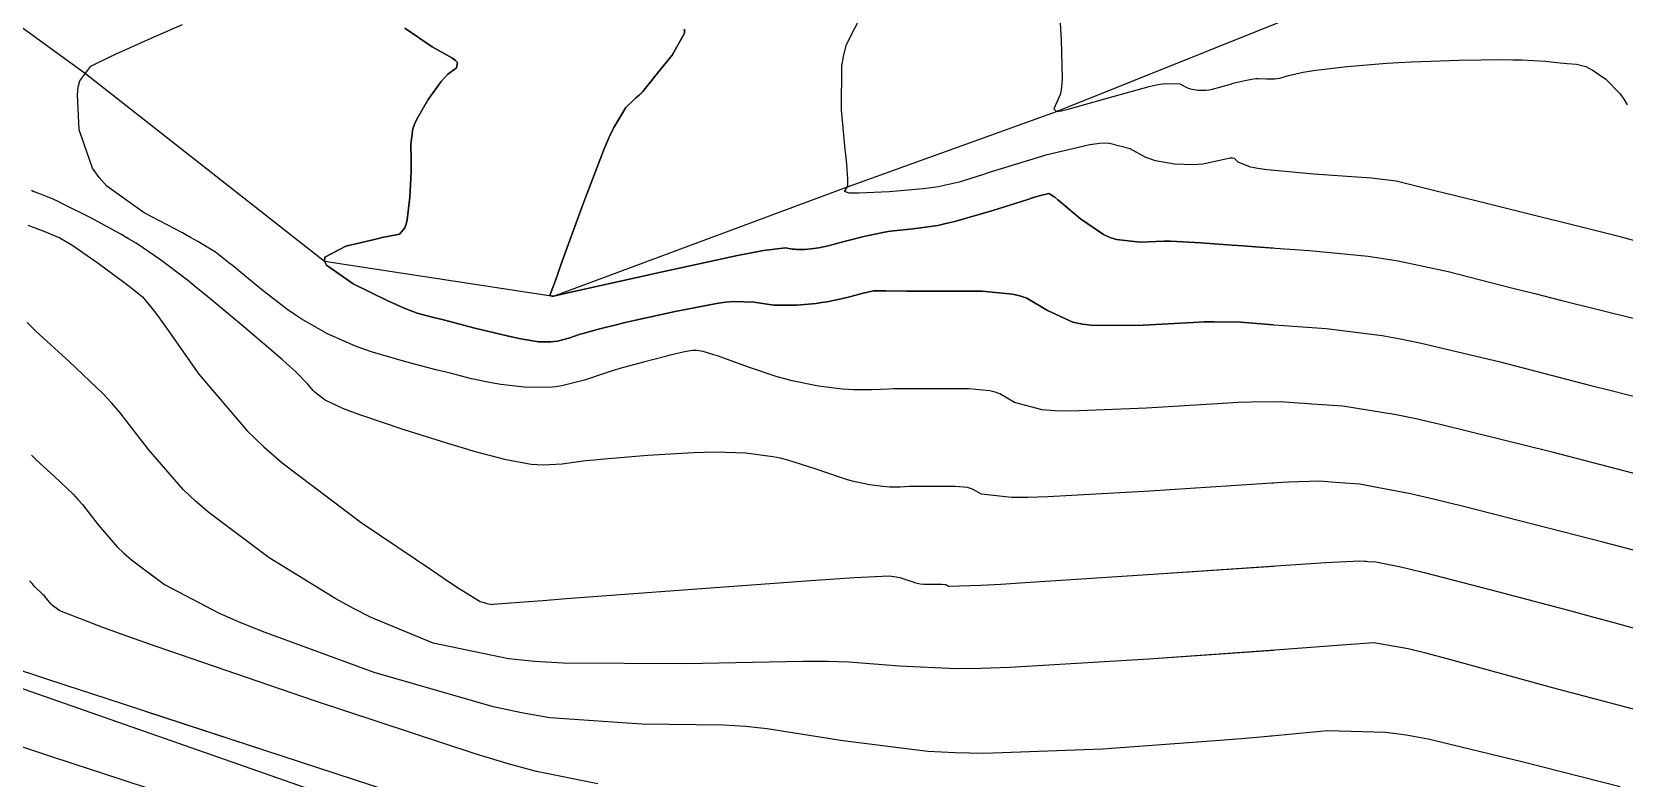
# Model space of a CAD drawing. Header units: metres. Extents: x 837475 to 838479, y 1189012 to 1191015.
# Drawn here: x 837819.8 to 837890.5, y 1190112.8 to 1190146 of the extents above; entities that cross this region are included whole.
import ezdxf

# ---------------------------------------------------------------- set-up
doc = ezdxf.new("R2010")
doc.units = ezdxf.units.M
doc.header["$LTSCALE"] = 0.3
for name, color, linetype in [('COTAS 10', 1, 'Continuous'), ('COTAS INT', 252, 'Continuous'), ('DRENAJE', 5, 'Continuous'), ('VIA2', 121, 'Continuous')]:
    doc.layers.add(name, color=color, linetype=linetype)

msp = doc.modelspace()

# ---------------------------------------------------------------- linework, layer by layer
at = {"layer": 'COTAS 10'}
for points in [[(837874.92346, 1190136.37136), (837874.136, 1190136.425), (837873.587, 1190136.464), (837873.089, 1190136.5), (837871.703, 1190136.608), (837870.642, 1190136.667), (837870.349, 1190136.672), (837870.056, 1190136.672), (837869.001, 1190136.632), (837867.954, 1190136.747), (837867.666, 1190136.846), (837867.38, 1190136.972), (837866.355, 1190137.67), (837865.52, 1190138.382), (837865.353, 1190138.517), (837865.215, 1190138.626), (837864.948, 1190138.799), (837864.515, 1190138.683), (837864.271, 1190138.61), (837863.975, 1190138.519), (837862.457, 1190138.044), (837860.781, 1190137.557), (837860.384, 1190137.46), (837860.016, 1190137.378), (837858.93, 1190137.218), (837858.049, 1190137.133), (837857.809, 1190137.099), (837857.572, 1190137.06), (837856.731, 1190136.879), (837855.985, 1190136.689), (837855.641, 1190136.601), (837855.145, 1190136.474), (837854.734, 1190136.385), (837854.622, 1190136.366), (837854.511, 1190136.35), (837854.117, 1190136.313), (837853.75, 1190136.311), (837853.655, 1190136.316), (837853.564, 1190136.325), (837853.261, 1190136.376), (837852.273, 1190136.261), (837851.749, 1190136.164), (837851.117, 1190136.039), (837847.931, 1190135.352), (837843.719, 1190134.41), (837842.95, 1190134.238), (837842.942, 1190134.236), (837842.94, 1190134.235), (837842.938, 1190134.235), (837842.931, 1190134.232), (837842.923, 1190134.23), (837842.911, 1190134.23), (837842.896, 1190134.232), (837842.89, 1190134.234), (837842.883, 1190134.236), (837842.848, 1190134.244), (837842.818, 1190134.26), (837842.813, 1190134.267), (837842.809, 1190134.274), (837842.809, 1190134.308), (837843.034, 1190134.938), (837843.172, 1190135.321), (837843.344, 1190135.794), (837844.239, 1190138.255), (837845.209, 1190140.779), (837845.428, 1190141.292), (837845.625, 1190141.724), (837846.158, 1190142.614), (837846.488, 1190142.919), (837846.557, 1190142.982), (837846.616, 1190143.036), (837846.751, 1190143.155), (837846.821, 1190143.218), (837846.84, 1190143.236), (837846.858, 1190143.255), (837846.923, 1190143.325), (837847.162, 1190143.617), (837847.29, 1190143.775), (837847.444, 1190143.966), (837848.227, 1190144.935), (837848.767, 1190145.904), (837848.769, 1190146.095)], [(837848.769, 1190146.095), (837848.767, 1190145.904), (837848.227, 1190144.935), (837847.444, 1190143.966), (837847.29, 1190143.775), (837847.162, 1190143.617), (837846.923, 1190143.325), (837846.858, 1190143.255), (837846.84, 1190143.236), (837846.821, 1190143.218), (837846.751, 1190143.155), (837846.616, 1190143.036), (837846.557, 1190142.982), (837846.488, 1190142.919), (837846.158, 1190142.614), (837845.625, 1190141.724), (837845.428, 1190141.292), (837845.209, 1190140.779), (837844.239, 1190138.255), (837843.344, 1190135.794), (837843.172, 1190135.321), (837843.034, 1190134.938), (837842.809, 1190134.308), (837842.809, 1190134.274), (837842.813, 1190134.267), (837842.818, 1190134.26), (837842.848, 1190134.244), (837842.883, 1190134.236), (837842.89, 1190134.234), (837842.896, 1190134.232), (837842.911, 1190134.23), (837842.923, 1190134.23), (837842.931, 1190134.232), (837842.938, 1190134.235), (837842.94, 1190134.235), (837842.942, 1190134.236), (837842.95, 1190134.238), (837843.719, 1190134.41), (837847.931, 1190135.352), (837851.117, 1190136.039), (837851.749, 1190136.164), (837852.273, 1190136.261), (837853.261, 1190136.376), (837853.564, 1190136.325), (837853.655, 1190136.316), (837853.75, 1190136.311), (837854.117, 1190136.313), (837854.511, 1190136.35), (837854.622, 1190136.366), (837854.734, 1190136.385), (837855.145, 1190136.474), (837855.641, 1190136.601), (837855.985, 1190136.689), (837856.731, 1190136.879), (837857.572, 1190137.06), (837857.809, 1190137.099), (837858.049, 1190137.133), (837858.93, 1190137.218), (837860.016, 1190137.378), (837860.384, 1190137.46), (837860.781, 1190137.557), (837862.457, 1190138.044), (837863.975, 1190138.519), (837864.271, 1190138.61), (837864.515, 1190138.683), (837864.948, 1190138.799), (837865.215, 1190138.626), (837865.353, 1190138.517), (837865.52, 1190138.382), (837866.355, 1190137.67), (837867.38, 1190136.972), (837867.666, 1190136.846), (837867.954, 1190136.747), (837869.001, 1190136.632), (837870.056, 1190136.672), (837870.349, 1190136.672), (837870.642, 1190136.667), (837871.703, 1190136.608), (837873.089, 1190136.5), (837873.587, 1190136.464), (837874.136, 1190136.425), (837876.529, 1190136.262), (837879.127, 1190136.008), (837879.804, 1190135.913), (837880.463, 1190135.806), (837882.687, 1190135.328), (837885.501, 1190134.608), (837886.531, 1190134.349), (837887.67, 1190134.063), (837892.687, 1190132.816)], [(837874.92346, 1190118.51297), (837869.392, 1190118.118), (837863.22, 1190117.753), (837861.929, 1190117.707), (837860.82, 1190117.686), (837858.326, 1190117.808), (837856.072, 1190117.994), (837855.116, 1190118.013), (837854.014, 1190118.017), (837848.835, 1190117.915), (837843.388, 1190117.937), (837842.118, 1190118.02), (837840.952, 1190118.136), (837837.602, 1190118.833), (837834.858, 1190119.97), (837834.074, 1190120.364), (837833.28, 1190120.793), (837830.324, 1190122.625), (837827.662, 1190124.612), (837827.053, 1190125.138), (837826.5, 1190125.653), (837824.963, 1190127.428), (837823.711, 1190129.062), (837823.338, 1190129.489), (837822.953, 1190129.905), (837821.464, 1190131.316), (837819.967, 1190132.679), (837819.576, 1190133.064)], [(837892.433, 1190115.5), (837887.382, 1190116.841), (837882.639, 1190118.139), (837881.693, 1190118.382), (837880.907, 1190118.575), (837879.392, 1190118.851), (837877.569, 1190118.706), (837876.588, 1190118.634), (837875.4, 1190118.547), (837869.392, 1190118.118), (837863.22, 1190117.753), (837861.929, 1190117.707), (837860.82, 1190117.686), (837858.326, 1190117.808), (837856.072, 1190117.994), (837855.116, 1190118.013), (837854.014, 1190118.017), (837848.835, 1190117.915), (837843.388, 1190117.937), (837842.118, 1190118.02), (837840.952, 1190118.136), (837837.602, 1190118.833), (837834.858, 1190119.97), (837834.074, 1190120.364), (837833.28, 1190120.793), (837830.324, 1190122.625), (837827.662, 1190124.612), (837827.053, 1190125.138), (837826.5, 1190125.653), (837824.963, 1190127.428), (837824.92346, 1190127.47961)]]:
    msp.add_lwpolyline(points, dxfattribs=at)
at = {"layer": 'COTAS INT'}
for points in [[(837874.92346, 1190139.81681), (837874.642, 1190139.842), (837874.24, 1190139.899), (837873.914, 1190139.958), (837873.364, 1190140.19), (837873.192, 1190140.35), (837873.104, 1190140.363), (837872.999, 1190140.362), (837872.477, 1190140.248), (837871.793, 1190140.101), (837871.586, 1190140.08), (837871.372, 1190140.066), (837870.535, 1190140.088), (837869.693, 1190140.241), (837869.476, 1190140.31), (837869.265, 1190140.392), (837868.56, 1190140.783), (837867.583, 1190141.023), (837867.201, 1190141.009), (837866.77, 1190140.96), (837864.811, 1190140.491), (837862.836, 1190139.884), (837862.396, 1190139.748), (837862.003, 1190139.626), (837860.966, 1190139.302), (837860.042, 1190139.094), (837859.719, 1190139.046), (837859.367, 1190139.001), (837857.856, 1190138.872), (837856.517, 1190138.811), (837856.274, 1190138.81), (837856.087, 1190138.815), (837855.871, 1190138.888), (837855.984, 1190139.041), (837856.004, 1190139.096), (837856.019, 1190139.157), (837856.031, 1190139.423), (837855.974, 1190140.079), (837855.945, 1190140.386), (837855.911, 1190140.748), (837855.741, 1190142.504), (837855.763, 1190144.457), (837855.85, 1190144.942), (837855.971, 1190145.402), (837856.702, 1190146.864)], [(837896.922, 1190135.07), (837890.381, 1190136.859), (837884.264, 1190138.373), (837883.071, 1190138.669), (837882.095, 1190138.911), (837880.381, 1190139.338), (837879.638, 1190139.434), (837879.275, 1190139.467), (837878.844, 1190139.503), (837876.72, 1190139.656), (837874.642, 1190139.842), (837874.24, 1190139.899), (837873.914, 1190139.958), (837873.364, 1190140.19), (837873.192, 1190140.35), (837873.104, 1190140.363), (837872.999, 1190140.362), (837872.477, 1190140.248), (837871.793, 1190140.101), (837871.586, 1190140.08), (837871.372, 1190140.066), (837870.535, 1190140.088), (837869.693, 1190140.241), (837869.476, 1190140.31), (837869.265, 1190140.392), (837868.56, 1190140.783), (837867.583, 1190141.023), (837867.201, 1190141.009), (837866.77, 1190140.96), (837864.811, 1190140.491), (837862.836, 1190139.884), (837862.396, 1190139.748), (837862.003, 1190139.626), (837860.966, 1190139.302), (837860.042, 1190139.094), (837859.719, 1190139.046), (837859.367, 1190139.001), (837857.856, 1190138.872), (837856.517, 1190138.811), (837856.274, 1190138.81), (837856.087, 1190138.815), (837855.871, 1190138.888), (837855.984, 1190139.041), (837856.004, 1190139.096), (837856.019, 1190139.157), (837856.031, 1190139.423), (837855.974, 1190140.079), (837855.945, 1190140.386), (837855.911, 1190140.748), (837855.741, 1190142.504), (837855.763, 1190144.457), (837855.85, 1190144.942), (837855.971, 1190145.402), (837856.702, 1190146.864)], [(837865.391, 1190147.311), (837865.506, 1190145.615), (837865.541, 1190143.878), (837865.513, 1190143.519), (837865.469, 1190143.213), (837865.176, 1190142.55), (837865.297, 1190142.429), (837865.514, 1190142.466), (837865.811, 1190142.533), (837867.546, 1190143.026), (837869.412, 1190143.545), (837869.791, 1190143.627), (837870.11, 1190143.683), (837870.768, 1190143.666), (837871.054, 1190143.506), (837871.14, 1190143.473), (837871.228, 1190143.445), (837871.571, 1190143.383), (837871.946, 1190143.385), (837872.055, 1190143.398), (837872.167, 1190143.415), (837872.59, 1190143.521), (837873.02, 1190143.651), (837873.136, 1190143.684), (837873.251, 1190143.715), (837873.655, 1190143.816), (837874.044, 1190143.883), (837874.15, 1190143.892), (837874.254, 1190143.897), (837874.623, 1190143.884), (837874.92346, 1190143.88238)], [(837865.391, 1190147.311), (837865.506, 1190145.615), (837865.541, 1190143.878), (837865.513, 1190143.519), (837865.469, 1190143.213), (837865.176, 1190142.55), (837865.297, 1190142.429), (837865.514, 1190142.466), (837865.811, 1190142.533), (837867.546, 1190143.026), (837869.412, 1190143.545), (837869.791, 1190143.627), (837870.11, 1190143.683), (837870.768, 1190143.666), (837871.054, 1190143.506), (837871.14, 1190143.473), (837871.228, 1190143.445), (837871.571, 1190143.383), (837871.946, 1190143.385), (837872.055, 1190143.398), (837872.167, 1190143.415), (837872.59, 1190143.521), (837873.02, 1190143.651), (837873.136, 1190143.684), (837873.251, 1190143.715), (837873.655, 1190143.816), (837874.044, 1190143.883), (837874.15, 1190143.892), (837874.254, 1190143.897), (837874.623, 1190143.884), (837874.993, 1190143.882), (837875.098, 1190143.895), (837875.204, 1190143.914), (837875.599, 1190144.031), (837876.244, 1190144.186), (837876.508, 1190144.23), (837876.81, 1190144.274), (837878.207, 1190144.433), (837879.965, 1190144.573), (837880.494, 1190144.604), (837881.041, 1190144.632), (837883.168, 1190144.709), (837885.122, 1190144.736), (837885.559, 1190144.733), (837885.952, 1190144.726), (837886.997, 1190144.664), (837887.668, 1190144.589), (837887.825, 1190144.574), (837887.97, 1190144.561), (837888.391, 1190144.535), (837888.797, 1190144.428), (837888.933, 1190144.364), (837889.079, 1190144.285), (837889.692, 1190143.874), (837890.328, 1190143.219), (837890.488, 1190142.985), (837890.642, 1190142.728)], [(837874.92346, 1190129.54513), (837873.947, 1190129.536), (837873.354, 1190129.51), (837872.658, 1190129.474), (837869.287, 1190129.262), (837865.927, 1190129.133), (837865.239, 1190129.15), (837864.656, 1190129.189), (837863.423, 1190129.518), (837862.778, 1190129.9), (837862.565, 1190129.973), (837862.338, 1190130.031), (837861.392, 1190130.121), (837860.399, 1190130.119), (837860.14, 1190130.119), (837859.89, 1190130.12), (837859.045, 1190130.126), (837858.262, 1190130.124), (837858.051, 1190130.119), (837857.841, 1190130.113), (837857.1, 1190130.076), (837856.292, 1190130.072), (837856.041, 1190130.087), (837855.777, 1190130.108), (837854.721, 1190130.239), (837853.554, 1190130.475), (837853.219, 1190130.561), (837852.88, 1190130.657), (837851.613, 1190131.081), (837850.514, 1190131.483), (837850.28, 1190131.566), (837850.077, 1190131.636), (837849.599, 1190131.785), (837849.303, 1190131.824), (837849.215, 1190131.824), (837849.124, 1190131.82), (837848.772, 1190131.767), (837848.266, 1190131.646), (837848.079, 1190131.6), (837847.87, 1190131.547), (837846.944, 1190131.31), (837845.897, 1190131.02), (837845.613, 1190130.935), (837845.331, 1190130.847), (837844.333, 1190130.512), (837843.325, 1190130.25), (837843.036, 1190130.209), (837842.744, 1190130.182), (837841.655, 1190130.197), (837840.617, 1190130.318), (837840.356, 1190130.357), (837840.108, 1190130.398), (837839.309, 1190130.568), (837838.424, 1190130.795), (837838.121, 1190130.873), (837837.793, 1190130.957), (837836.401, 1190131.313), (837834.919, 1190131.748), (837834.535, 1190131.882), (837834.163, 1190132.021), (837832.912, 1190132.57), (837831.747, 1190133.227), (837831.428, 1190133.434), (837831.11, 1190133.652), (837829.977, 1190134.53), (837828.981, 1190135.362), (837828.75, 1190135.55), (837828.538, 1190135.721), (837827.934, 1190136.186), (837827.157, 1190136.665), (837826.837, 1190136.844), (837826.471, 1190137.044), (837824.769, 1190137.932), (837823.109, 1190139.117), (837822.77, 1190139.504), (837822.484, 1190139.915), (837821.884, 1190141.612), (837821.806, 1190143.178), (837821.848, 1190143.507), (837821.918, 1190143.791), (837822.403, 1190144.439), (837823.218, 1190144.845), (837823.496, 1190144.976), (837823.798, 1190145.116), (837825.078, 1190145.686), (837826.479, 1190146.292)], [(837892.313, 1190126.002), (837887.301, 1190127.307), (837882.397, 1190128.53), (837881.326, 1190128.772), (837880.381, 1190128.973), (837878.005, 1190129.349), (837876.628, 1190129.443), (837876.313, 1190129.465), (837876.027, 1190129.486), (837875.23, 1190129.548), (837873.947, 1190129.536), (837873.354, 1190129.51), (837872.658, 1190129.474), (837869.287, 1190129.262), (837865.927, 1190129.133), (837865.239, 1190129.15), (837864.656, 1190129.189), (837863.423, 1190129.518), (837862.778, 1190129.9), (837862.565, 1190129.973), (837862.338, 1190130.031), (837861.392, 1190130.121), (837860.399, 1190130.119), (837860.14, 1190130.119), (837859.89, 1190130.12), (837859.045, 1190130.126), (837858.262, 1190130.124), (837858.051, 1190130.119), (837857.841, 1190130.113), (837857.1, 1190130.076), (837856.292, 1190130.072), (837856.041, 1190130.087), (837855.777, 1190130.108), (837854.721, 1190130.239), (837853.554, 1190130.475), (837853.219, 1190130.561), (837852.88, 1190130.657), (837851.613, 1190131.081), (837850.514, 1190131.483), (837850.28, 1190131.566), (837850.077, 1190131.636), (837849.599, 1190131.785), (837849.303, 1190131.824), (837849.215, 1190131.824), (837849.124, 1190131.82), (837848.772, 1190131.767), (837848.266, 1190131.646), (837848.079, 1190131.6), (837847.87, 1190131.547), (837846.944, 1190131.31), (837845.897, 1190131.02), (837845.613, 1190130.935), (837845.331, 1190130.847), (837844.333, 1190130.512), (837843.325, 1190130.25), (837843.036, 1190130.209), (837842.744, 1190130.182), (837841.655, 1190130.197), (837840.617, 1190130.318), (837840.356, 1190130.357), (837840.108, 1190130.398), (837839.309, 1190130.568), (837838.424, 1190130.795), (837838.121, 1190130.873), (837837.793, 1190130.957), (837836.401, 1190131.313), (837834.919, 1190131.748), (837834.535, 1190131.882), (837834.163, 1190132.021), (837832.912, 1190132.57), (837831.747, 1190133.227), (837831.428, 1190133.434), (837831.11, 1190133.652), (837829.977, 1190134.53), (837828.981, 1190135.362), (837828.75, 1190135.55), (837828.538, 1190135.721), (837827.934, 1190136.186), (837827.157, 1190136.665), (837826.837, 1190136.844), (837826.471, 1190137.044), (837824.769, 1190137.932), (837823.109, 1190139.117), (837822.77, 1190139.504), (837822.484, 1190139.915), (837821.884, 1190141.612), (837821.806, 1190143.178), (837821.848, 1190143.507), (837821.918, 1190143.791), (837822.403, 1190144.439), (837823.218, 1190144.845), (837823.496, 1190144.976), (837823.798, 1190145.116), (837825.078, 1190145.686), (837826.479, 1190146.292)], [(837874.92346, 1190132.96596), (837874.558, 1190132.993), (837873.466, 1190133.078), (837872.295, 1190133.102), (837871.852, 1190133.091), (837871.357, 1190133.073), (837869.144, 1190132.947), (837866.941, 1190132.94), (837866.453, 1190132.998), (837866.018, 1190133.081), (837864.889, 1190133.594), (837863.968, 1190134.14), (837863.664, 1190134.244), (837863.339, 1190134.327), (837861.989, 1190134.455), (837860.569, 1190134.453), (837860.201, 1190134.453), (837859.842, 1190134.454), (837858.636, 1190134.463), (837857.718, 1190134.472), (837857.541, 1190134.474), (837857.397, 1190134.475), (837857.157, 1190134.477), (837856.965, 1190134.431), (837856.852, 1190134.402), (837856.712, 1190134.367), (837855.989, 1190134.183), (837855.102, 1190133.99), (837854.859, 1190133.95), (837854.617, 1190133.915), (837853.753, 1190133.835), (837852.942, 1190133.83), (837852.734, 1190133.842), (837852.533, 1190133.86), (837851.866, 1190133.974), (837850.949, 1190134.003), (837850.591, 1190133.967), (837850.187, 1190133.913), (837848.351, 1190133.559), (837846.532, 1190133.149), (837846.139, 1190133.059), (837845.794, 1190132.979), (837844.947, 1190132.774), (837844.42, 1190132.628), (837844.277, 1190132.585), (837844.135, 1190132.541), (837843.632, 1190132.372), (837843.124, 1190132.24), (837842.979, 1190132.22), (837842.831, 1190132.206), (837842.283, 1190132.214), (837841.508, 1190132.339), (837841.219, 1190132.399), (837840.897, 1190132.471), (837839.462, 1190132.822), (837838.067, 1190133.18), (837837.511, 1190133.323), (837836.9, 1190133.48), (837836.246, 1190133.736), (837835.961, 1190133.864), (837835.631, 1190134.018), (837834.061, 1190134.783), (837832.875, 1190135.605), (837832.787, 1190135.794), (837832.802, 1190135.967), (837833.723, 1190136.456), (837835.063, 1190136.77), (837835.342, 1190136.833), (837835.582, 1190136.886), (837836.115, 1190136.991), (837836.351, 1190137.266), (837836.403, 1190137.425), (837836.449, 1190137.622), (837836.568, 1190138.633), (837836.625, 1190139.754), (837836.633, 1190140.019), (837836.636, 1190140.265), (837836.619, 1190140.99), (837836.71, 1190141.657), (837836.783, 1190141.867), (837836.876, 1190142.088), (837837.383, 1190142.973), (837837.967, 1190143.77), (837838.108, 1190143.934), (837838.241, 1190144.074), (837838.649, 1190144.376), (837838.696, 1190144.605), (837838.602, 1190144.698), (837838.462, 1190144.805), (837837.568, 1190145.299), (837836.355, 1190146.13)], [(837836.355, 1190146.13), (837837.568, 1190145.299), (837838.462, 1190144.805), (837838.602, 1190144.698), (837838.696, 1190144.605), (837838.649, 1190144.376), (837838.241, 1190144.074), (837838.108, 1190143.934), (837837.967, 1190143.77), (837837.383, 1190142.973), (837836.876, 1190142.088), (837836.783, 1190141.867), (837836.71, 1190141.657), (837836.619, 1190140.99), (837836.636, 1190140.265), (837836.633, 1190140.019), (837836.625, 1190139.754), (837836.568, 1190138.633), (837836.449, 1190137.622), (837836.403, 1190137.425), (837836.351, 1190137.266), (837836.115, 1190136.991), (837835.582, 1190136.886), (837835.342, 1190136.833), (837835.063, 1190136.77), (837833.723, 1190136.456), (837832.802, 1190135.967), (837832.787, 1190135.794), (837832.875, 1190135.605), (837834.061, 1190134.783), (837835.631, 1190134.018), (837835.961, 1190133.864), (837836.246, 1190133.736), (837836.9, 1190133.48), (837837.511, 1190133.323), (837838.067, 1190133.18), (837839.462, 1190132.822), (837840.897, 1190132.471), (837841.219, 1190132.399), (837841.508, 1190132.339), (837842.283, 1190132.214), (837842.831, 1190132.206), (837842.979, 1190132.22), (837843.124, 1190132.24), (837843.632, 1190132.372), (837844.135, 1190132.541), (837844.277, 1190132.585), (837844.42, 1190132.628), (837844.947, 1190132.774), (837845.794, 1190132.979), (837846.139, 1190133.059), (837846.532, 1190133.149), (837848.351, 1190133.559), (837850.187, 1190133.913), (837850.591, 1190133.967), (837850.949, 1190134.003), (837851.866, 1190133.974), (837852.533, 1190133.86), (837852.734, 1190133.842), (837852.942, 1190133.83), (837853.753, 1190133.835), (837854.617, 1190133.915), (837854.859, 1190133.95), (837855.102, 1190133.99), (837855.989, 1190134.183), (837856.712, 1190134.367), (837856.852, 1190134.402), (837856.965, 1190134.431), (837857.157, 1190134.477), (837857.397, 1190134.475), (837857.541, 1190134.474), (837857.718, 1190134.472), (837858.636, 1190134.463), (837859.842, 1190134.454), (837860.201, 1190134.453), (837860.569, 1190134.453), (837861.989, 1190134.455), (837863.339, 1190134.327), (837863.664, 1190134.244), (837863.968, 1190134.14), (837864.889, 1190133.594), (837866.018, 1190133.081), (837866.453, 1190132.998), (837866.941, 1190132.94), (837869.144, 1190132.947), (837871.357, 1190133.073), (837871.852, 1190133.091), (837872.295, 1190133.102), (837873.466, 1190133.078), (837874.558, 1190132.993), (837874.95, 1190132.964), (837875.382, 1190132.934), (837877.267, 1190132.805), (837879.754, 1190132.491), (837880.565, 1190132.342), (837881.43, 1190132.168), (837884.994, 1190131.318), (837888.907, 1190130.305), (837889.991, 1190130.028), (837891.076, 1190129.753)], [(837895.719, 1190121.699), (837889.608, 1190123.297), (837883.364, 1190124.892), (837882.088, 1190125.202), (837881.008, 1190125.455), (837878.742, 1190125.893), (837877.875, 1190125.952), (837877.676, 1190125.966), (837877.496, 1190125.979), (837876.993, 1190126.019), (837875.599, 1190125.971), (837874.857, 1190125.929), (837873.959, 1190125.875), (837869.43, 1190125.577), (837864.914, 1190125.326), (837864.025, 1190125.302), (837863.294, 1190125.297), (837861.957, 1190125.442), (837861.588, 1190125.66), (837861.467, 1190125.702), (837861.337, 1190125.735), (837860.796, 1190125.786), (837860.228, 1190125.785), (837860.08, 1190125.786), (837859.937, 1190125.786), (837859.454, 1190125.789), (837859.007, 1190125.788), (837858.885, 1190125.785), (837858.765, 1190125.782), (837858.342, 1190125.761), (837857.88, 1190125.759), (837857.736, 1190125.767), (837857.585, 1190125.779), (837856.982, 1190125.854), (837856.218, 1190126.025), (837855.966, 1190126.097), (837855.697, 1190126.18), (837854.577, 1190126.569), (837853.354, 1190126.955), (837853.02, 1190127.037), (837852.687, 1190127.107), (837851.499, 1190127.266), (837850.115, 1190127.303), (837849.658, 1190127.296), (837849.17, 1190127.281), (837847.141, 1190127.164), (837845.196, 1190127.004), (837844.76, 1190126.962), (837844.37, 1190126.92), (837843.331, 1190126.78), (837842.497, 1190126.727), (837842.234, 1190126.741), (837841.959, 1190126.768), (837840.852, 1190126.969), (837839.431, 1190127.346), (837838.957, 1190127.483), (837838.449, 1190127.634), (837836.325, 1190128.301), (837834.356, 1190128.967), (837833.945, 1190129.117), (837833.592, 1190129.254), (837832.805, 1190129.625), (837832.441, 1190129.9), (837832.355, 1190129.976), (837832.277, 1190130.052), (837832.047, 1190130.325), (837831.511, 1190130.869), (837831.239, 1190131.116), (837830.914, 1190131.406), (837829.293, 1190132.799), (837827.513, 1190134.281), (837827.087, 1190134.626), (837826.691, 1190134.943), (837825.5, 1190135.854), (837824.412, 1190136.583), (837824.079, 1190136.786), (837823.733, 1190136.989), (837822.371, 1190137.726), (837821.147, 1190138.336), (837820.887, 1190138.46), (837820.662, 1190138.564), (837820.137, 1190138.773), (837819.844, 1190138.882), (837819.766, 1190138.923)], [(837874.92346, 1190125.93276), (837874.857, 1190125.929), (837873.959, 1190125.875), (837869.43, 1190125.577), (837864.914, 1190125.326), (837864.025, 1190125.302), (837863.294, 1190125.297), (837861.957, 1190125.442), (837861.588, 1190125.66), (837861.467, 1190125.702), (837861.337, 1190125.735), (837860.796, 1190125.786), (837860.228, 1190125.785), (837860.08, 1190125.786), (837859.937, 1190125.786), (837859.454, 1190125.789), (837859.007, 1190125.788), (837858.885, 1190125.785), (837858.765, 1190125.782), (837858.342, 1190125.761), (837857.88, 1190125.759), (837857.736, 1190125.767), (837857.585, 1190125.779), (837856.982, 1190125.854), (837856.218, 1190126.025), (837855.966, 1190126.097), (837855.697, 1190126.18), (837854.577, 1190126.569), (837853.354, 1190126.955), (837853.02, 1190127.037), (837852.687, 1190127.107), (837851.499, 1190127.266), (837850.115, 1190127.303), (837849.658, 1190127.296), (837849.17, 1190127.281), (837847.141, 1190127.164), (837845.196, 1190127.004), (837844.76, 1190126.962), (837844.37, 1190126.92), (837843.331, 1190126.78), (837842.497, 1190126.727), (837842.234, 1190126.741), (837841.959, 1190126.768), (837840.852, 1190126.969), (837839.431, 1190127.346), (837838.957, 1190127.483), (837838.449, 1190127.634), (837836.325, 1190128.301), (837834.356, 1190128.967), (837833.945, 1190129.117), (837833.592, 1190129.254), (837832.805, 1190129.625), (837832.441, 1190129.9), (837832.355, 1190129.976), (837832.277, 1190130.052), (837832.047, 1190130.325), (837831.511, 1190130.869), (837831.239, 1190131.116), (837830.914, 1190131.406), (837829.293, 1190132.799), (837827.513, 1190134.281), (837827.087, 1190134.626), (837826.691, 1190134.943), (837825.5, 1190135.854), (837824.412, 1190136.583), (837824.079, 1190136.786), (837823.733, 1190136.989), (837822.371, 1190137.726), (837821.147, 1190138.336), (837820.887, 1190138.46), (837820.662, 1190138.564)], [(837819.609, 1190137.389), (837820.25, 1190137.146), (837821.022, 1190136.819), (837821.281, 1190136.675), (837821.559, 1190136.507), (837822.725, 1190135.705), (837823.815, 1190134.895), (837824.044, 1190134.722), (837824.243, 1190134.571), (837824.699, 1190134.21), (837825.236, 1190133.551), (837825.485, 1190133.213), (837825.778, 1190132.806), (837827.198, 1190130.774), (837829.341, 1190128.258), (837830.089, 1190127.548), (837830.905, 1190126.831), (837834.411, 1190124.19), (837837.622, 1190122.021), (837838.251, 1190121.602), (837838.768, 1190121.261), (837839.697, 1190120.685), (837839.872, 1190120.63), (837839.914, 1190120.618), (837839.953, 1190120.607), (837840.07, 1190120.575), (837840.162, 1190120.559), (837840.206, 1190120.555), (837840.275, 1190120.56), (837841.638, 1190120.667), (837842.476, 1190120.73), (837843.513, 1190120.808), (837848.922, 1190121.213), (837854.376, 1190121.611), (837855.442, 1190121.685), (837856.316, 1190121.743), (837857.867, 1190121.823), (837858.165, 1190121.783), (837858.248, 1190121.766), (837858.332, 1190121.745), (837858.639, 1190121.648), (837858.92, 1190121.551), (837858.988, 1190121.53), (837859.051, 1190121.512), (837859.243, 1190121.469), (837859.394, 1190121.45), (837859.432, 1190121.447), (837859.468, 1190121.445), (837859.584, 1190121.446), (837859.69, 1190121.451), (837859.72, 1190121.452), (837859.751, 1190121.452), (837859.863, 1190121.453), (837859.984, 1190121.452), (837860.2, 1190121.452), (837860.335, 1190121.439), (837860.368, 1190121.431), (837860.399, 1190121.42), (837860.491, 1190121.366), (837861.931, 1190121.405), (837862.812, 1190121.453), (837863.901, 1190121.519), (837869.573, 1190121.892), (837874.92346, 1190122.25328)], [(837824.92346, 1190133.93455), (837825.236, 1190133.551), (837825.485, 1190133.213), (837825.778, 1190132.806), (837827.198, 1190130.774), (837829.341, 1190128.258), (837830.089, 1190127.548), (837830.905, 1190126.831), (837834.411, 1190124.19), (837837.622, 1190122.021), (837838.251, 1190121.602), (837838.768, 1190121.261), (837839.697, 1190120.685), (837839.872, 1190120.63), (837839.914, 1190120.618), (837839.953, 1190120.607), (837840.07, 1190120.575), (837840.162, 1190120.559), (837840.206, 1190120.555), (837840.275, 1190120.56), (837841.638, 1190120.667), (837842.476, 1190120.73), (837843.513, 1190120.808), (837848.922, 1190121.213), (837854.376, 1190121.611), (837855.442, 1190121.685), (837856.316, 1190121.743), (837857.867, 1190121.823), (837858.165, 1190121.783), (837858.248, 1190121.766), (837858.332, 1190121.745), (837858.639, 1190121.648), (837858.92, 1190121.551), (837858.988, 1190121.53), (837859.051, 1190121.512), (837859.243, 1190121.469), (837859.394, 1190121.45), (837859.432, 1190121.447), (837859.468, 1190121.445), (837859.584, 1190121.446), (837859.69, 1190121.451), (837859.72, 1190121.452), (837859.751, 1190121.452), (837859.863, 1190121.453), (837859.984, 1190121.452), (837860.2, 1190121.452), (837860.335, 1190121.439), (837860.368, 1190121.431), (837860.399, 1190121.42), (837860.491, 1190121.366), (837861.931, 1190121.405), (837862.812, 1190121.453), (837863.901, 1190121.519), (837869.573, 1190121.892), (837875.26, 1190122.276), (837876.359, 1190122.348), (837877.252, 1190122.405), (837878.757, 1190122.489), (837878.964, 1190122.472), (837879.039, 1190122.467), (837879.121, 1190122.461), (837879.48, 1190122.437), (837880.512, 1190122.231), (837881.018, 1190122.11), (837881.62, 1190121.963), (837884.593, 1190121.201), (837888.133, 1190120.263), (837889.092, 1190120.003), (837890.043, 1190119.745), (837893.405, 1190118.813)], [(837819.767, 1190127.18), (837819.982, 1190126.968), (837820.805, 1190126.219), (837821.623, 1190125.443), (837821.834, 1190125.215), (837822.04, 1190124.98), (837822.727, 1190124.082), (837823.572, 1190123.107), (837823.876, 1190122.823), (837824.211, 1190122.534), (837825.674, 1190121.442), (837828.11, 1190120.158), (837829.058, 1190119.748), (837830.125, 1190119.314), (837834.966, 1190117.55), (837840.209, 1190116.03), (837841.529, 1190115.751), (837842.792, 1190115.532), (837846.876, 1190115.251), (837850.504, 1190115.21), (837851.479, 1190115.142), (837852.441, 1190115.049), (837855.808, 1190114.512), (837859.572, 1190114.03), (837860.784, 1190113.973), (837862.071, 1190113.95), (837867.33, 1190114.14), (837872.356, 1190114.513), (837873.495, 1190114.604), (837874.524, 1190114.69), (837874.92346, 1190114.72787)], [(837844.918, 1190112.588), (837842.196, 1190113.127), (837840.94, 1190113.482), (837839.466, 1190113.925), (837832.331, 1190116.268), (837825.391, 1190118.658), (837824.041, 1190119.132), (837822.939, 1190119.524), (837821.023, 1190120.26), (837820.759, 1190120.457), (837820.699, 1190120.509), (837820.644, 1190120.56), (837820.492, 1190120.736), (837820.368, 1190120.898), (837820.331, 1190120.94), (837820.293, 1190120.982), (837820.145, 1190121.121), (837819.997, 1190121.256), (837819.92, 1190121.333), (837819.793, 1190121.476), (837819.684, 1190121.597)], [(837824.92346, 1190122.00221), (837825.674, 1190121.442), (837828.11, 1190120.158), (837829.058, 1190119.748), (837830.125, 1190119.314), (837834.966, 1190117.55), (837840.209, 1190116.03), (837841.529, 1190115.751), (837842.792, 1190115.532), (837846.876, 1190115.251), (837850.504, 1190115.21), (837851.479, 1190115.142), (837852.441, 1190115.049), (837855.808, 1190114.512), (837859.572, 1190114.03), (837860.784, 1190113.973), (837862.071, 1190113.95), (837867.33, 1190114.14), (837872.356, 1190114.513), (837873.495, 1190114.604), (837874.524, 1190114.69), (837877.33, 1190114.956), (837879.924, 1190114.886), (837880.82, 1190114.759), (837881.794, 1190114.587), (837885.951, 1190113.577), (837890.32, 1190112.472)], [(837844.918, 1190112.588), (837842.196, 1190113.127), (837840.94, 1190113.482), (837839.466, 1190113.925), (837832.331, 1190116.268), (837825.391, 1190118.658), (837824.92346, 1190118.82216)], [(837837.961, 1190111.512), (837830.953, 1190113.804), (837823.904, 1190116.102), (837822.493, 1190116.563), (837821.316, 1190116.948), (837819.019, 1190117.705)], [(837837.961, 1190111.512), (837830.953, 1190113.804), (837824.92346, 1190115.76965)], [(837817.761, 1190114.762), (837820.525, 1190113.842), (837821.647, 1190113.473), (837822.925, 1190113.054), (837828.828, 1190111.126)]]:
    msp.add_lwpolyline(points, dxfattribs=at)
at = {"layer": 'DRENAJE'}
for p, q in [((837813.055, 1190150.704), (837822.1605, 1190144.115)), ((837865.297, 1190142.429), (837875.23, 1190146.414)), ((837822.1605, 1190144.115), (837832.787, 1190135.794)), ((837856.004, 1190139.096), (837865.297, 1190142.429)), ((837842.95, 1190134.238), (837856.004, 1190139.096)), ((837832.787, 1190135.794), (837842.95, 1190134.238))]:
    msp.add_line(p, q, dxfattribs=at)
at = {"layer": 'VIA2'}
msp.add_line((837782.8894, 1190129.5479), (837921.91477, 1190081.0117), dxfattribs=at)

doc.saveas('drawing.dxf')
